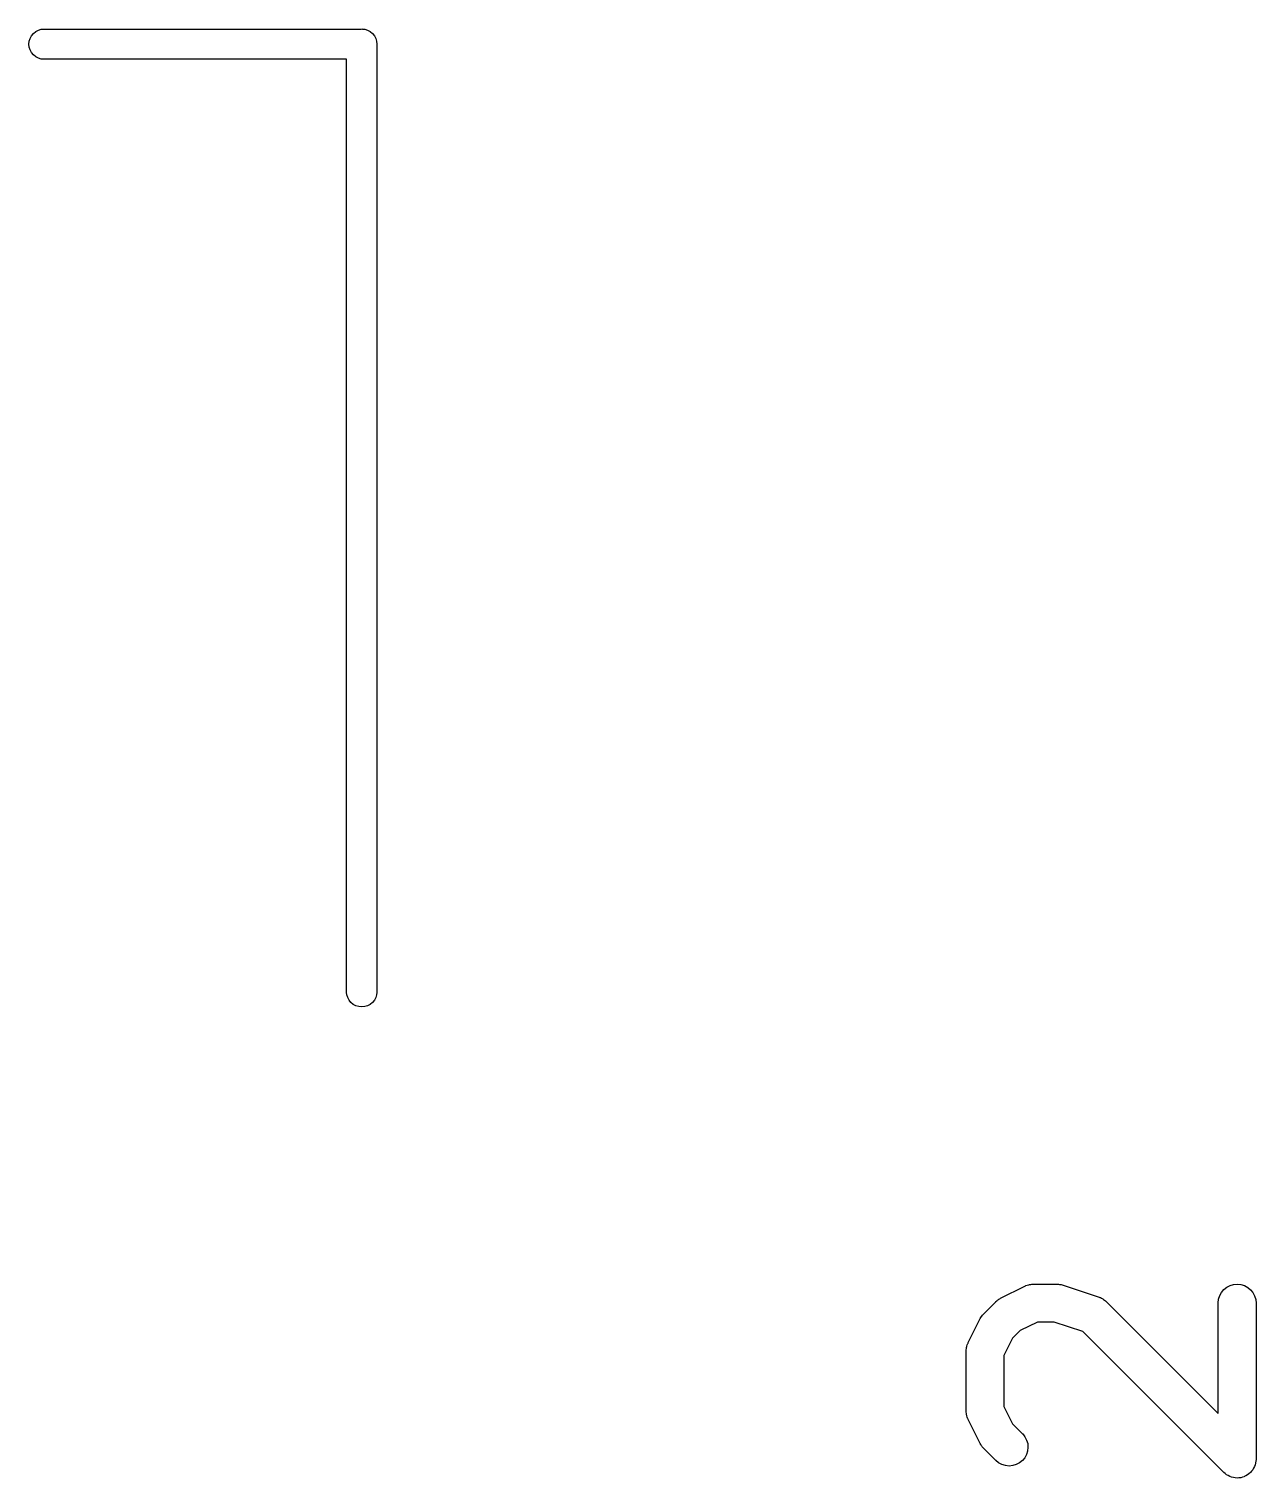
# Model space of a CAD drawing. Extents: x 2.99 to 5.82, y -2.36 to -0.87.
# Drawn here: x 3.6073 to 3.799, y -1.2238 to -0.9974 of the extents above; entities that cross this region are included whole.
import ezdxf

# ---------------------------------------------------------------- set-up
doc = ezdxf.new("R2010")
doc.units = 0
doc.header["$MEASUREMENT"] = 0
doc.layers.add('BLACK', color=7, linetype='CONTINUOUS')

msp = doc.modelspace()

# ---------------------------------------------------------------- linework, layer by layer
at = {"layer": 'BLACK', "linetype": 'CONTINUOUS'}
for p, q in [((3.60767, -0.998484), (3.60797, -0.998125)), ((3.60797, -0.998125), (3.60833, -0.99783)), ((3.60833, -0.99783), (3.60874, -0.99761)), ((3.60874, -0.99761), (3.60918, -0.997475)), ((3.60918, -0.997475), (3.60953, -0.997441)), ((3.60953, -0.997441), (3.65914, -0.997441)), ((3.65914, -0.997441), (3.65925, -0.99743)), ((3.65925, -0.99743), (3.65937, -0.997441)), ((3.65937, -0.997441), (3.65972, -0.997475)), ((3.65972, -0.997475), (3.66016, -0.99761)), ((3.66016, -0.99761), (3.66057, -0.99783)), ((3.66057, -0.99783), (3.66093, -0.998125)), ((3.66093, -0.998125), (3.66123, -0.998484)), ((3.60727, -0.999803), (3.60732, -0.99934)), ((3.60732, -1.00027), (3.60727, -0.999803)), ((3.60732, -0.99934), (3.60745, -0.998895)), ((3.60745, -1.00071), (3.60732, -1.00027)), ((3.60745, -0.998895), (3.60767, -0.998484)), ((3.66123, -0.998484), (3.66144, -0.998895)), ((3.66144, -0.998895), (3.66158, -0.99934)), ((3.66158, -0.99934), (3.66163, -0.999803)), ((3.66163, -0.999803), (3.66161, -0.999919)), ((3.66161, -0.999919), (3.66161, -1.14795)), ((3.60767, -1.00112), (3.60745, -1.00071)), ((3.60797, -1.00148), (3.60767, -1.00112)), ((3.60833, -1.00178), (3.60797, -1.00148)), ((3.60874, -1.002), (3.60833, -1.00178)), ((3.60918, -1.00213), (3.60874, -1.002)), ((3.60953, -1.00217), (3.60918, -1.00213)), ((3.65689, -1.00217), (3.60953, -1.00217)), ((3.65689, -1.14795), (3.65689, -1.00217)), ((3.65692, -1.1483), (3.65689, -1.14795)), ((3.65706, -1.14874), (3.65692, -1.1483)), ((3.65728, -1.14915), (3.65706, -1.14874)), ((3.65757, -1.14951), (3.65728, -1.14915)), ((3.65793, -1.14981), (3.65757, -1.14951)), ((3.65834, -1.15003), (3.65793, -1.14981)), ((3.66057, -1.14981), (3.66016, -1.15003)), ((3.66093, -1.14951), (3.66057, -1.14981)), ((3.66123, -1.14915), (3.66093, -1.14951)), ((3.66144, -1.14874), (3.66123, -1.14915)), ((3.66158, -1.1483), (3.66144, -1.14874)), ((3.66161, -1.14795), (3.66158, -1.1483)), ((3.65879, -1.15016), (3.65834, -1.15003)), ((3.65925, -1.15021), (3.65879, -1.15016)), ((3.65971, -1.15016), (3.65925, -1.15021)), ((3.66016, -1.15003), (3.65971, -1.15016)), ((3.75906, -1.19571), (3.76281, -1.19383)), ((3.76281, -1.19383), (3.76284, -1.19382)), ((3.76284, -1.19382), (3.76293, -1.19379)), ((3.76293, -1.19379), (3.763, -1.19375)), ((3.763, -1.19375), (3.7632, -1.19369)), ((3.7632, -1.19369), (3.76339, -1.19362)), ((3.76339, -1.19362), (3.76347, -1.1936)), ((3.76347, -1.1936), (3.76355, -1.19358)), ((3.76355, -1.19358), (3.76376, -1.19356)), ((3.76376, -1.19356), (3.76395, -1.19353)), ((3.76395, -1.19353), (3.76404, -1.19353)), ((3.76404, -1.19353), (3.76413, -1.19352)), ((3.76413, -1.19352), (3.76788, -1.19352)), ((3.76788, -1.19352), (3.76792, -1.19352)), ((3.76792, -1.19352), (3.76808, -1.19354)), ((3.76808, -1.19354), (3.76825, -1.19355)), ((3.76825, -1.19355), (3.76837, -1.19357)), ((3.76837, -1.19357), (3.76849, -1.19359)), ((3.76849, -1.19359), (3.76865, -1.19364)), ((3.76865, -1.19364), (3.76881, -1.19367)), ((3.76881, -1.19367), (3.77444, -1.19555)), ((3.79329, -1.19531), (3.79356, -1.19481)), ((3.79356, -1.19481), (3.79393, -1.19437)), ((3.79393, -1.19437), (3.79438, -1.194)), ((3.79438, -1.194), (3.79489, -1.19374)), ((3.79489, -1.19374), (3.79545, -1.19357)), ((3.79545, -1.19357), (3.79602, -1.19352)), ((3.79602, -1.19352), (3.79659, -1.19358)), ((3.79659, -1.19358), (3.79714, -1.19375)), ((3.79714, -1.19375), (3.79765, -1.19403)), ((3.79765, -1.19403), (3.79809, -1.19439)), ((3.79809, -1.19439), (3.79846, -1.19484)), ((3.79846, -1.19484), (3.79873, -1.19535)), ((3.75642, -1.19814), (3.75829, -1.19626)), ((3.75829, -1.19626), (3.75832, -1.19623)), ((3.75832, -1.19623), (3.75845, -1.19613)), ((3.75845, -1.19613), (3.75857, -1.19602)), ((3.75857, -1.19602), (3.75867, -1.19595)), ((3.75867, -1.19595), (3.75877, -1.19587)), ((3.75877, -1.19587), (3.75892, -1.1958)), ((3.75892, -1.1958), (3.75906, -1.19571)), ((3.77444, -1.19555), (3.77447, -1.19556)), ((3.77447, -1.19556), (3.77455, -1.1956)), ((3.77455, -1.1956), (3.77464, -1.19562)), ((3.77464, -1.19562), (3.77481, -1.19572)), ((3.77481, -1.19572), (3.775, -1.1958)), ((3.775, -1.1958), (3.77507, -1.19586)), ((3.77507, -1.19586), (3.77514, -1.1959)), ((3.77514, -1.1959), (3.7753, -1.19602)), ((3.7753, -1.19602), (3.77546, -1.19614)), ((3.77546, -1.19614), (3.77552, -1.19621)), ((3.77552, -1.19621), (3.77559, -1.19626)), ((3.77559, -1.19626), (3.79305, -1.21372)), ((3.79305, -1.19643), (3.79311, -1.19586)), ((3.79305, -1.19648), (3.79305, -1.19643)), ((3.79305, -1.21372), (3.79305, -1.19648)), ((3.79311, -1.19586), (3.79329, -1.19531)), ((3.79873, -1.19535), (3.7989, -1.1959)), ((3.7989, -1.1959), (3.79895, -1.19648)), ((3.79895, -1.19648), (3.79895, -1.22085)), ((3.75399, -1.20265), (3.75586, -1.1989)), ((3.75586, -1.1989), (3.75588, -1.19887)), ((3.75588, -1.19887), (3.75597, -1.19873)), ((3.75597, -1.19873), (3.75605, -1.19858)), ((3.75605, -1.19858), (3.75613, -1.19849)), ((3.75613, -1.19849), (3.7562, -1.19838)), ((3.7562, -1.19838), (3.75631, -1.19827)), ((3.75631, -1.19827), (3.75642, -1.19814)), ((3.76483, -1.19943), (3.76213, -1.20078)), ((3.7674, -1.19943), (3.76483, -1.19943)), ((3.77191, -1.20093), (3.7674, -1.19943)), ((3.76093, -1.20197), (3.75958, -1.20467)), ((3.76213, -1.20078), (3.76093, -1.20197)), ((3.79391, -1.22294), (3.77191, -1.20093)), ((3.75368, -1.20376), (3.75372, -1.20356)), ((3.75369, -1.20385), (3.75368, -1.20376)), ((3.75368, -1.20393), (3.75369, -1.20385)), ((3.75368, -1.20397), (3.75368, -1.20393)), ((3.75368, -1.21335), (3.75368, -1.20397)), ((3.75372, -1.20356), (3.75374, -1.20336)), ((3.75374, -1.20336), (3.75377, -1.20328)), ((3.75377, -1.20328), (3.75378, -1.20319)), ((3.75378, -1.20319), (3.75385, -1.203)), ((3.75385, -1.203), (3.75392, -1.20281)), ((3.75392, -1.20281), (3.75396, -1.20274)), ((3.75396, -1.20274), (3.75399, -1.20265)), ((3.75958, -1.20467), (3.75958, -1.21265)), ((3.75958, -1.21265), (3.76093, -1.21535)), ((3.75368, -1.21343), (3.75368, -1.21335)), ((3.75368, -1.21352), (3.75368, -1.21343)), ((3.75371, -1.21372), (3.75368, -1.21352)), ((3.75373, -1.21392), (3.75371, -1.21372)), ((3.75376, -1.21401), (3.75373, -1.21392)), ((3.75377, -1.21409), (3.75376, -1.21401)), ((3.75384, -1.21428), (3.75377, -1.21409)), ((3.7539, -1.21447), (3.75384, -1.21428)), ((3.75394, -1.21455), (3.7539, -1.21447)), ((3.75397, -1.21463), (3.75394, -1.21455)), ((3.75399, -1.21467), (3.75397, -1.21463)), ((3.75586, -1.21842), (3.75399, -1.21467)), ((3.76093, -1.21535), (3.76247, -1.21688)), ((3.76247, -1.21688), (3.7625, -1.21691)), ((3.7625, -1.21691), (3.76286, -1.21736)), ((3.76286, -1.21736), (3.76312, -1.21788)), ((3.75595, -1.21856), (3.75586, -1.21842)), ((3.75603, -1.21871), (3.75595, -1.21856)), ((3.7561, -1.2188), (3.75603, -1.21871)), ((3.75617, -1.21891), (3.7561, -1.2188)), ((3.75628, -1.21903), (3.75617, -1.21891)), ((3.75639, -1.21916), (3.75628, -1.21903)), ((3.75642, -1.21919), (3.75639, -1.21916)), ((3.75829, -1.22106), (3.75642, -1.21919)), ((3.7631, -1.22013), (3.76282, -1.22063)), ((3.76327, -1.21958), (3.7631, -1.22013)), ((3.76312, -1.21788), (3.76328, -1.21843)), ((3.76333, -1.219), (3.76327, -1.21958)), ((3.76328, -1.21843), (3.76333, -1.219)), ((3.75874, -1.22143), (3.75829, -1.22106)), ((3.75924, -1.2217), (3.75874, -1.22143)), ((3.7598, -1.22187), (3.75924, -1.2217)), ((3.76037, -1.22193), (3.7598, -1.22187)), ((3.76094, -1.22187), (3.76037, -1.22193)), ((3.76149, -1.22171), (3.76094, -1.22187)), ((3.762, -1.22144), (3.76149, -1.22171)), ((3.76245, -1.22108), (3.762, -1.22144)), ((3.76282, -1.22063), (3.76245, -1.22108)), ((3.79858, -1.22226), (3.79844, -1.22251)), ((3.79871, -1.22201), (3.79858, -1.22226)), ((3.79872, -1.222), (3.79871, -1.22201)), ((3.79871, -1.22201), (3.79871, -1.22201)), ((3.7988, -1.22173), (3.79872, -1.222)), ((3.79889, -1.22146), (3.7988, -1.22173)), ((3.79892, -1.22118), (3.79889, -1.22145)), ((3.79889, -1.22145), (3.79889, -1.22146)), ((3.79889, -1.22146), (3.79889, -1.22146)), ((3.79895, -1.22089), (3.79892, -1.22118)), ((3.79895, -1.22085), (3.79895, -1.22088)), ((3.79895, -1.22088), (3.79895, -1.22088)), ((3.79895, -1.22088), (3.79895, -1.22088)), ((3.79895, -1.22088), (3.79895, -1.22089)), ((3.79413, -1.22311), (3.79391, -1.22294)), ((3.79435, -1.2233), (3.79413, -1.22311)), ((3.79436, -1.2233), (3.79435, -1.2233)), ((3.79435, -1.2233), (3.79435, -1.2233)), ((3.7946, -1.22343), (3.79436, -1.2233)), ((3.79485, -1.22357), (3.7946, -1.22343)), ((3.79486, -1.22357), (3.79485, -1.22357)), ((3.79513, -1.22365), (3.79486, -1.22357)), ((3.79486, -1.22357), (3.79486, -1.22357)), ((3.79541, -1.22374), (3.79513, -1.22365)), ((3.79542, -1.22374), (3.79541, -1.22374)), ((3.79541, -1.22374), (3.79541, -1.22374)), ((3.7957, -1.22377), (3.79542, -1.22374)), ((3.79598, -1.2238), (3.7957, -1.22377)), ((3.79599, -1.2238), (3.79598, -1.2238)), ((3.79598, -1.2238), (3.79598, -1.2238)), ((3.79627, -1.22377), (3.79599, -1.2238)), ((3.79655, -1.22375), (3.79627, -1.22377)), ((3.79656, -1.22375), (3.79655, -1.22375)), ((3.79683, -1.22366), (3.79656, -1.22375)), ((3.79656, -1.22375), (3.79656, -1.22375)), ((3.79711, -1.22359), (3.79683, -1.22366)), ((3.79737, -1.22345), (3.79711, -1.22358)), ((3.79711, -1.22358), (3.79711, -1.22358)), ((3.79711, -1.22358), (3.79711, -1.22359)), ((3.79762, -1.22332), (3.79737, -1.22345)), ((3.79784, -1.22313), (3.79762, -1.22331)), ((3.79762, -1.22331), (3.79762, -1.22331)), ((3.79762, -1.22331), (3.79762, -1.22332)), ((3.79807, -1.22296), (3.79784, -1.22313)), ((3.79825, -1.22274), (3.79807, -1.22295)), ((3.79807, -1.22295), (3.79807, -1.22295)), ((3.79807, -1.22295), (3.79807, -1.22296)), ((3.79844, -1.22252), (3.79825, -1.22274)), ((3.79844, -1.22251), (3.79844, -1.22251)), ((3.79844, -1.22251), (3.79844, -1.22252))]:
    msp.add_line(p, q, dxfattribs=at)

doc.saveas('drawing.dxf')
